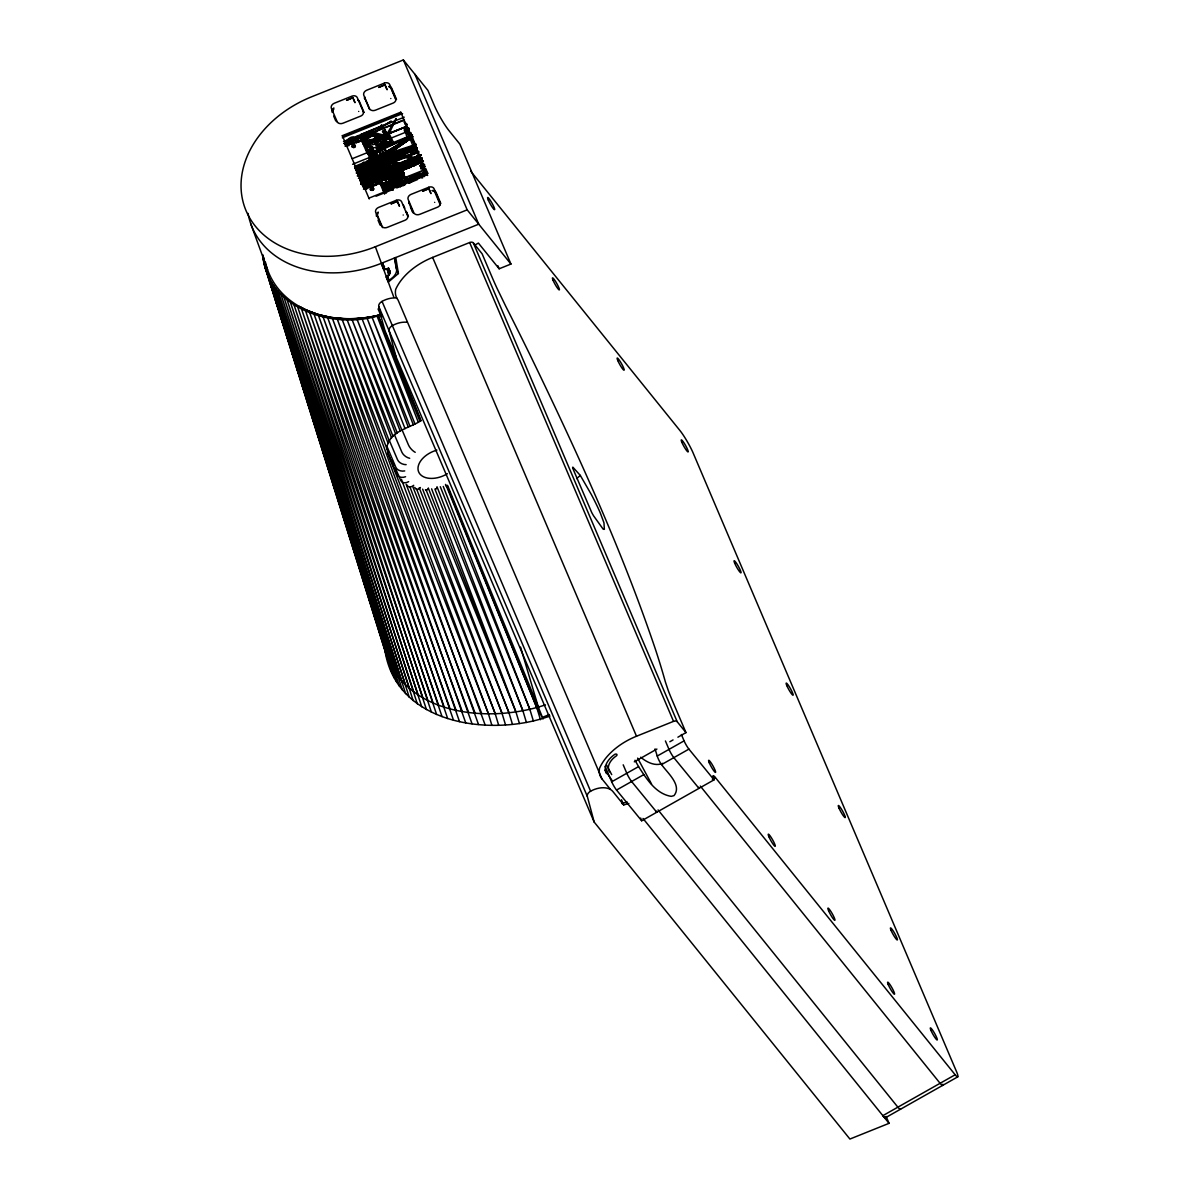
<?xml version="1.0" encoding="UTF-8"?>
<svg xmlns="http://www.w3.org/2000/svg" width="1199" height="1199" viewBox="0 0 1199 1199"><rect width="100%" height="100%" fill="white"/><g stroke="black" fill="none" stroke-linecap="round" stroke-linejoin="round"><path stroke-width="1.5" d="M382.556 131.62L385.359 129.927L384.744 130.571C385.823 133.149 379.004 131.111 384.954 131.59M387.157 168.849L387.127 170.048L386.947 168.355L387.292 169.464L382.211 171.427L420.654 154.926L360.359 180.3M391.039 167.89L391.069 166.691L392.403 171.562M395.4 165.537C394.441 166.511 397.648 163.079 397.933 168.774M399.522 163.888C399.687 166.421 398.458 162.689 400.316 163.559L402.264 167.62L400.556 168.325M403.404 162.929C403.164 159.827 406.536 169.958 402.609 167.515M420.999 155.031L400.676 164.578L403.104 163.544C401.125 165.237 393.122 165.327 395.565 168.519C401.155 166.706 395.79 164.818 393.587 167.74C387.862 167.92 398.158 167.32 391.459 170.168C389.495 165.987 401.14 165.702 403.718 162.854L399.597 164.533L420.849 155.046L403.718 162.854L403.014 164.368L404.123 166.166L361.738 183.852M363.567 143.685L379.528 137.855L371.87 135.772L363.507 139.159L362.832 142.067M389.315 138.44L388.581 136.012L385.389 137.076L372.08 133.494L360.839 138.005L360.06 136.191L345.267 142.126L347.275 143.475L347.081 146.383L344.847 141.782M351.936 146.503L353.42 144.749L355.339 145.978C351.082 150.909 352.761 141.437 355.354 146.458L353.915 147.657L352.011 146.698L353.106 144.854L355.204 145.424M394.666 257.965L396.584 269.011A13.684 8.618 -23.1 0 1 393.137 277.089L390.919 278.962A1.694 1.064 -23.1 0 1 388.281 279.007L387.547 276.984L390.185 272.218L388.536 267.842M380.518 126.315L360.899 134.438L362.323 135.937L372.155 132.07L385.374 135.517L389.63 134.738L393.257 141.962A2.638 2.053 -20 0 1 391.983 144.195C376.651 146.128 390.769 151.599 384.534 159.737L356.448 170.992M382.691 187.644L395.28 183.327L397.708 183.087L398.203 184.196L397.993 182.698L395.715 184.017L395.865 185.141L395.056 183.672L402.969 179.43L404.603 182.862A2.563 1.978 -20 0 1 402.13 181.888L401.35 180.075L398.847 181.873M404.048 121.938L404.887 123.407L404.663 122.058M402.609 173.555L405.787 180.794L401.875 169.943L419.995 162.674L424.746 174.17L406.476 181.514L401.875 169.943L409.728 167.77M422.243 160.201L360.794 183.987L404.123 166.166L360.974 182.982L382.991 174.065L385.179 172.491L385.179 170.258L420.594 154.971M412.171 178.156L411.767 179.61L408.664 181.319L408.14 180.06L409.878 179.37M372.394 146.803L372.394 146.803C371.645 146.952 372.439 148.766 369.337 147.522M376.666 134.917C376.426 133.659 375.167 134.093 374.163 135.817L373.623 134.483M370.836 147.522L370.041 148.376L369.697 147.597M370.821 150.22L373.264 148.136L370.236 149.71L371.061 150.804L372.619 150.325L373.249 148.496L370.461 149.32A3.282 2.548 -20 0 1 372.529 148.496L373.024 148.062M375.122 134.483L376.396 133.569L374.163 135.817L375.587 135.352L374.163 135.817L375.677 135.157L373.503 134.753M389.345 187.194L391.713 184.796L392.283 186.325L388.911 186.16L389.72 187.269M396.539 185.935C400.046 183.582 398.383 185.036 396.015 185.98C405.397 185.126 393.437 187.194 396.524 185.216M377.85 136.506L375.077 137.795C382.136 132.939 371.105 137.615 376.201 137.345M386.752 132.924L383.98 134.213C390.679 131.89 380.068 134.468 386.123 131.65C385.284 132.28 381.252 134.378 385.104 133.778M393.047 188.123L390.334 189.247C397.439 186.759 386.243 189.577 392.478 186.684C391.354 187.434 387.757 189.397 391.459 188.813M407.15 124.186C405.457 123.392 403.958 125.131 406.836 124.756M356.433 136.971L359.895 135.982L347.665 142.411L345.267 142.126L347.021 142.876C342.974 142.666 352.911 133.644 354.499 138.275L347.89 143.46L344.323 143.58L347.125 143.37L360.06 136.191M354.784 168.594L370.326 162.345C371.345 159.512 366.22 149.29 374.313 153.907A4.376 3.387 -20 0 1 371.705 157.743L370.071 155.136L371.57 157.893M366.205 149.455C373.833 162.974 370.086 149.755 364.601 146.653L377.565 143.52L374.852 143.835L376.261 145.738A4.781 3.717 -20 0 0 377.805 149.395L379.543 149.74L382.091 155.705L381.342 157.099L372.874 160.516L371.96 159.482L374.777 157.129L379.543 149.74L380.757 156.17L362.098 165.162L363.717 162.105M377.64 178.786L374.463 180.464C384.115 175.773 367.913 182.877 368.513 185.695C371.69 188.108 377.011 173.84 379.244 181.169L395.46 173.675L397.843 179.52L393.961 181.094L391.548 175.309L391.893 176.268L395.43 173.75L391.384 175.309L392.643 177.527L404.288 172.791M416.248 144.255L388.071 153.502L411.437 137.57L388.716 152.693L380.847 155.66L379.543 149.74L379.993 155.42L374.253 157.668L379.798 155.525M356.598 171.667L409.998 149.425L414.719 150.265L409.623 137.66L388.716 152.693L389.27 153.487L386.558 155.69L409.623 137.66L407.435 137.076A6.609 5.141 -20 0 1 406.191 134.168L405.487 132.504A6.609 5.141 -20 0 1 404.258 129.597L407.105 127.199M370.341 189.412L372.814 187.943L373.384 189.967L370.551 190.161L371.75 187.718L373.668 188.947C371.975 193.189 368.198 187.029 372.814 187.943L373.518 188.393M376.306 134.693L376.681 133.763M402.25 167.755L406.536 165.987L405.966 164.638C400.841 166.181 409.743 163.379 404.633 162.479M347.89 143.46L347.081 146.383L347.47 143.52L344.413 143.61M373.429 149.216L372.454 149.845L372.439 148.916C373.459 150.415 373.638 147.957 370.236 149.71L370.701 149.92M387.292 169.464L420.729 154.926L386.887 169.808L386.678 171.337L387.787 171.907L389.9 170.438L387.727 168.43L382.436 170.033M395.385 166.931L388.956 165.507L359.58 177.302M421.808 158.148L401.095 166.796L404.737 165.252C395.58 171.307 406.881 162.375 399.792 164.937C397.034 168.31 403.389 165.372 405.217 165.117L421.703 158.538M400.136 166.946C405.262 165.447 401.65 162.689 407.57 162.015A3.402 2.638 -20 0 0 404.468 161.146L406.176 165.462M360.449 180.195L385.179 170.258L386.243 172.761L382.991 174.065L381.926 171.532L360.794 182.922L405.217 165.117L407.57 162.015C403.329 164.383 396.839 162.974 392.957 161.026L357.602 175.219L394.321 160.621M423.772 175.249L423.966 176.778M361.828 140.972L361.094 138.634L372.17 134.183L384.519 137.645L388.581 136.012C395.865 142.606 384.429 147.432 384.669 137.645C388.326 135.097 390.424 137.6 390.949 141.812L387.082 143.415M376.636 144.06L377.235 145.469L376.951 144.09M381.402 142.141L382.001 143.55L381.732 142.171M396.269 118.581L387.936 136.057L384.519 137.645L386.108 139.788M385.104 140.508L385.928 141.677L385.179 140.328M389.885 138.604L390.694 139.758L389.945 138.41M420.654 158.253L384.474 173.076L382.886 172.281L385.179 170.258L386.243 172.761L385.179 172.491M380.158 183.942L379.513 181.798L385.179 179.52L386.408 180.165M387.787 171.907C392.942 169.554 384.04 173.375 388.101 169.149M387.262 182.158C385.628 188.333 395.61 180.989 398.128 180.674L402.264 175.549M403.434 173.285L389.615 178.816L389.15 176.508L387.862 176.553M406.716 131.98L407.315 133.404L407.031 132.01M392.043 177.992L392.643 179.4L392.373 178.022M391.758 183.132L388.011 184.796C391.878 184.586 391.818 180.599 394.921 182.008M359.61 175.728L390.784 163.214C393.842 163.124 401.38 167.171 401.365 166.211M396.809 176.073L397.409 177.497L397.139 176.103M403.613 163.424L402.849 161.805L401.77 162.689L403.913 163.274L399.822 162.929C403.508 162.929 405.172 165.027 401.89 166.241L404.258 165.267L401.545 166.556M383.44 188.483L398.128 180.674L397.828 178.576L396.749 178.276M391.893 177.152C398.787 175.159 405.217 169.539 408.095 163.259L405.906 163.828L407.57 162.015L403.673 165.132L404.603 164.922M405.577 476.722A7.029 5.455 -20.1 0 1 396.899 474.384L387.936 453.297L386.977 446.493C390.784 430.681 409.309 428.373 421.074 420.639L378.18 315.802C332.543 329.71 267.632 308.668 262.686 254.952L264.394 260.288L262.686 254.952M352.011 146.698L352.371 145.634M370.341 189.682L370.701 188.603M402.999 173.196L389.615 178.816L403.134 172.866M402.909 173.39L405.787 180.794L403.104 175.234M374.927 136.072L374.942 136.791M383.83 132.504L383.845 133.224M405.202 123.797L406.056 123.317L405.577 124.201M390.934 187.808L390.2 188.258M375.782 139.773L374.313 142.591L382.211 138.634L383.95 140.853C387.427 141.752 381.177 144.899 382.781 141.632L382.631 140.718L380.772 142.171M360.359 180.33L385.179 170.258L385.254 171.727M354.589 166.451L369.697 160.276L369.981 161.46L367.748 162.36L355.024 167.261L354.769 166.151M386.228 182.053L385.628 180.644L385.943 182.068M390.994 180.135L390.394 178.726L390.709 180.15M369.981 161.46L368.678 157.878L369.052 158.912M363.672 185.29L364.586 183.702L361.873 183.597M362.847 184.721L365.41 189.352L369.607 185.995L367.928 187.883L372.829 181.259A2.533 1.978 -20 0 1 373.444 179.206L407.39 165.252M386.183 192.889L382.796 184.946L381.926 184.961M378.03 177.377L383.38 175.369L378.03 177.377A2.533 1.978 -20 0 1 379.963 178.381C384.804 178.726 390.994 171.922 396.944 172.656L397.513 173.405L391.294 175.579L395.46 173.675L397.828 179.505L393.946 181.064L393.602 180.135L397.663 178.366L394.741 179.73M405.052 162.494L420.639 155.3M363.147 141.062L384.999 137.196L364.241 145.124L384.999 137.196L396.105 118.551M383.066 158.613L384.849 155.51L381.372 147.327M383.545 173.136L382.991 174.065L382.196 172.176L383.305 171.547L360.344 180.345M421.868 165.837L424.746 173.166L419.995 162.674L414.195 165.777M396.704 182.922L396.21 183.657M422.528 170.303L424.431 167.38L422.887 167.246M369.757 185.845L372.829 181.259L374.732 185.755M380.802 126.075L381.822 124.561M355.354 146.458L354.469 147.207M373.683 189.442L372.799 190.176M399.387 181.454L400.136 179.64L399.117 177.422L395.52 176.433M388.641 169.104L386.513 170.588L409.384 161.655L401.74 164.788M400.346 186.849L404.767 181.394L410.163 179.191L382.931 189.637L393.167 190.071M392.373 186.669C390.799 188.857 394.696 187.284 390.424 188.783L391.773 188.243M398.727 184.346L398.128 185.92M409.533 167.335L411.137 166.976M397.334 165.897C401.155 164.818 399.717 164.713 390.784 163.214L398.922 165.477M405.562 162.584L405.847 163.454M365.5 144.749L388.266 135.982L375.931 141.902L380.473 140.088M360.419 166.301L360.974 165.342L355.129 167.89M378.12 145.693C377.82 153.877 389.495 138.305 391.503 142.216L389.87 140.613M386.663 141.962L386.663 143.34L382.556 144.989L380.068 139.923M391.249 142.996L387.127 144.255L391.503 142.216L386.932 143.955M408.2 133.614L408.499 135.712L409.578 136.012M391.548 168.235L390.634 168.924L391.548 168.235L392.747 171.502M392.717 169.763C389.375 171.367 397.349 166.721 391.968 170.393M396.839 168.115C394.396 168.939 401.066 165.702 396.015 168.609M391.878 174.889L423.412 161.28L384.729 178.291L389.15 176.508L384.774 178.546L389.315 176.733L385.329 179.865L389.825 178.576M393.227 179.43L381.252 184.271C382.811 183.072 399.012 177.842 391.249 181.289C408.319 168.355 383.29 185.92 381.717 184.316M421.254 177.932L426.409 171.997L423.037 173.345M398.128 180.674L394.591 182.098L398.338 180.435L401.725 176.493L402.145 177.497L400.016 176.897L400.391 175.294L403.928 173.42M394.336 183.522L392.762 184.211L394.936 183.432M402.1 164.728L401.665 165.882L401.5 164.803L402.984 164.098L401.125 164.623L403.359 163.169M347.86 145.019L346.706 145.499L354.499 138.275L356.553 143.026M378.389 179.161L363.597 185.096L368.797 185.201L363.732 186.939L368.992 185.096L372.829 181.259L362.638 186.744M388.596 171.427L387.337 171.817L387.007 170.618M400.961 166.466C398.892 165.372 395.415 167.83 399.492 165.267M348.369 145.139L356.178 137.75L357.976 142.007L361.873 140.433L358.141 142.216M396.404 183.177L397.843 183.177M384.19 171.187L385.179 170.258M403.104 185.74C417.267 175.953 381.792 194.583 406.986 182.533M389.585 185.98L390.23 185.47L389.375 186.355M426.874 173.975L423.502 175.728L427.743 173.196M367.074 188.828L366.744 188.018L369.607 185.995L365.41 189.352L368.992 186.145L363.597 185.096L369.847 185.68L374.493 180.719L376.471 185.186M576.629 478.641L580.301 475.418L572.852 467.175A7.329 1.004 60.5 0 0 572.957 468.749L591.721 512.513A8.768 1.199 60.5 0 0 593.64 515.9L603.232 529.254L604.356 529.329L603.966 522.809L600.429 513.292A46.117 6.295 60.5 0 0 591.272 494.408L580.301 475.418M384.01 173.181L382.991 174.065L382.196 172.176L361.004 180.674L383.305 171.547M395.76 257.515L398.413 273.522L388.311 282.11L386.138 277.029M413.115 136.761L386.543 155.016L388.161 153.652L383.605 148.106L409.623 137.66L386.588 155.345M363.597 138.814C360.045 139.893 364.151 135.292 363.342 138.934M381.926 181.783C378.374 182.862 382.466 178.261 381.672 181.903M365.41 189.352L369.412 186.1M375.587 136.326L374.568 136.386M383.47 132.819L384.579 132.774M396.18 185.53L397.274 185.485M385.029 139.489L389.016 136.356L384.429 137.915L388.581 136.012L388.881 136.941L385.014 138.574M386.962 144.045L390.949 140.912M408.499 135.712L411.167 133.614M389.285 173.016L386.932 173.945L390.245 172.476M422.408 167.68L419.995 162.674M412.381 165.897L413.91 165.957L412.651 166.211M403.014 164.368L401.83 164.443M417.687 178.951L426.155 172.776L420.414 175.054L426.349 172.536L420.085 175.024L426.439 172.266L419.83 174.889L426.409 171.997M379.798 156.425L371.96 159.482L388.311 153.742M389.27 153.487L411.662 137.78L389.36 153.322L409.623 137.66L388.506 152.738L380.608 156.305L388.071 153.157L383.605 148.106L388.311 152.843L380.892 155.825L388.161 152.992L383.605 148.106L388.071 153.502L380.413 156.41L389.12 153.637M389.405 153.142L411.692 137.675M370.041 148.376L371.001 147.912M404.423 119.63L348.01 142.276L348.324 143.041L354.499 138.275L347.665 142.411L356.178 137.75L345.327 144.929M374.328 135.337L375.287 134.873M361.618 141.212L390.874 121.204M362.338 142.411L372.185 135.757M356.178 137.75L348.324 143.041L354.499 138.275L345.926 142.891L354.499 138.275L348.354 142.876L356.178 137.75L347.875 142.411L354.499 138.275L348.324 142.711L356.178 137.75L348.07 142.456L354.499 138.275L348.22 142.561L404.348 120.095M388.926 152.693L411.557 137.555M369.052 151.509L367.014 152.318L369.052 151.509A4.376 3.387 -20 0 1 373.698 152.438L370.281 154.221L411.976 135.427L369.862 154.281L382.916 146.488L378.854 148.121L364.601 146.653M369.862 154.281L379.498 148.077M375.002 133.838L375.842 133.509L374.807 134.033M370.716 146.877L371.555 146.548L370.521 147.072M393.002 183.957L393.362 183.552M396.569 184.166L395.715 184.017L396.704 184.121M386.543 155.016L388.506 153.802M389.555 174.964L388.806 174.919L390.005 174.649M392.568 186.984L391.294 188.438M398.907 184.661L397.633 186.115M408.949 183.282L426.155 172.776L382.931 189.637L393.062 189.592M411.077 137.285L380.757 156.17L388.026 153.337L383.605 148.106M405.906 163.828L419.725 155.51M408.919 183.102L426.155 172.776M364.676 144.899L368.063 150.22L370.131 149.875A6.13 4.766 -20 0 1 375.212 156.544L380.608 155.405L412.606 136.281M384.609 192.245L407.225 178.801M412.336 136.401L380.413 155.36L379.543 149.74L380.203 155.36L412.291 136.401L379.993 155.42L374.253 157.668L379.648 155.66M389.825 187.853L390.664 187.374M394.366 170.813L392.658 171.592M398.488 169.164L396.434 169.988M474.999 245.001L478.401 243.067L499.144 268.786L510.939 264.05L459.876 144.135L449.13 130.811A20.983 2.878 60.5 0 1 434.248 105.302L427.863 90.315L403.359 59.95L311.53 96.834A104.913 81.427 -20.1 0 0 246.125 210.874A104.913 81.427 -20.1 0 0 375.362 246.739L467.175 209.855L510.939 264.05M634.301 761.845L656.917 749.06M669.836 741.746L673.059 739.933M677.9 737.19L685.978 732.619L671.755 699.197A80.528 11.001 60.5 0 1 668.428 690.999L665.355 681.871A635.845 86.853 60.5 0 0 655.298 648.914C621.292 548.363 576.929 451.678 530.692 356.268A638.408 87.197 60.5 0 0 505.768 306.3L497.03 288.3A110.338 15.077 60.5 0 1 491.59 276.04L482.118 253.798L473.32 242.887A3.387 2.143 -23.1 0 0 469.648 242.528L432.629 257.41A54.045 34.052 -23.1 0 0 395.67 289.409A29.93 18.854 -23.1 0 0 398.083 300.065L601.958 778.885L610.156 789.047M885.521 1116.629A14.328 1.963 60.5 0 1 882.794 1115.699L955.168 1074.769L715.368 777.537A12.035 1.649 60.5 0 0 714.049 779.845L641.675 820.775L616.541 790.051A6.729 0.914 60.5 0 1 611.7 781.793L638.557 766.611L635.005 760.241M638.557 766.611C646.606 778.93 655.778 793.873 671.245 796.361L674.018 795.611C682.456 785.18 666.914 772.426 661.578 764.572A6.744 1.274 64.2 0 1 657.232 756.044L684.089 740.862L681.362 734.492M616.541 790.051L643.863 774.584M661.578 764.572L688.915 749.12L714.049 779.845M712.356 779.23L715.368 777.537M885.327 1117.813L957.701 1076.882M405.772 180.12L423.232 170.273L405.112 177.542L405.772 180.12L424.401 172.641L422.018 165.927M416.218 144.539L370.326 162.345L388.926 153.742L370.866 161.4L369.862 155.33L379.993 156.47L361.948 164.952M395.925 165.957L387.667 169.239M397.424 168.22L396.509 168.579M362.218 182.053L381.926 171.532L359.625 179.64M361.903 182.158L381.926 171.532L360.255 181.094M420.849 155.435L406.206 163.049L420.145 155.81M377.13 135.202L376.531 136.776L377.67 136.356M382.841 188.528L397.843 180.839L391.563 183.372M389.076 186.969L389.54 186.729M379.019 138.47L363.702 143.445M362.323 135.937L391.429 121.324M351.921 144.509L361.379 139.743L363.537 140.748L370.821 158.148L366.939 152.798L360.389 137.465C355.908 137.675 358.486 141.332 357.182 137.75M370.236 187.479L379.708 182.713L381.867 183.717L385.598 192.769M405.936 162.764L420.759 155.345M370.716 154.521L373.998 152.887L368.782 154.401M397.199 165.837L399.297 164.803L390.754 162.494M370.071 154.221L373.698 152.438L368.633 154.536M364.616 141.572C361.933 142.981 365.605 140.358 365.26 142.771M381.852 185.081L383.125 184.631L386.543 192.649M370.626 154.371L373.998 152.887L370.281 155.285L379.993 155.42L374.777 157.129M374.208 153.382L370.716 154.866M371.75 150.669L373.054 150.04M360.509 181.708L381.926 171.532L360.569 181.424M370.236 149.71L373.279 148.256M412.036 135.562L369.397 155.855M411.197 134.003L408.619 135.067L411.212 134.018L408.619 135.052L406.011 129.837L408.919 128.473M411.587 134.558L408.664 135.922L411.617 134.738M388.926 153.742L362.098 165.162L370.911 161.67M378.524 147.117L376.126 141.347L378.539 147.147L382.421 145.559L380.038 139.833L375.887 141.647L380.038 139.743L365.096 145.708M378.854 148.121L382.961 145.948L378.419 147.777M411.707 134.783L408.934 136.057L411.647 134.962M406.341 163.963L421.658 158.103M396.479 175.594L392.328 177.497L404.258 172.926M387.697 184.766L391.818 182.593L382.136 186.265M406.536 130.151L409.069 128.893L406.206 129.267L408.364 134.468L410.927 133.269L408.259 134.093L408.604 135.022M420.519 155.121L400.031 164.293L404.153 162.614M382.811 138.754L381.941 139.144L382.841 138.814M420.984 168.624L424.266 167.171L420.969 168.489M407.285 180.06L404.108 181.439L410.373 178.951L382.931 189.637L407.135 179.88L403.688 181.109M409.249 136.087L411.752 134.977M389.016 171.172L389.78 170.843M393.122 169.524L393.901 169.179M397.244 167.875L398.023 167.53M405.487 164.563L406.266 164.218M363.986 143.43L379.513 138.23M383.575 143.116L384.534 142.696L383.335 143.146M420.834 168.43L424.011 167.036L420.879 168.295M371.39 157.878L369.667 158.568L371.63 157.698M382.796 187.434L397.843 180.839M355.893 167.83L361.004 165.612L355.144 167.98M357.737 174.499L416.068 149.41M380.263 140.358L376.486 142.321L381.792 143.97C372.334 148.901 382.361 142.141 382.421 145.559L378.524 147.117M380.892 145.529L378.21 146.368L382.106 144.704M388.446 169.089L391.399 167.815L388.521 167.021L360.509 178.246M397.498 178.561L393.347 179.52L397.214 177.902C381.402 176.763 404.707 172.371 391.833 175.983M397.558 178.861L394.921 179.79M382.706 146.728L380.563 147.657L383.98 155.705L382.631 158.058L356.118 168.699M384.744 146.338L386.183 145.723M386.932 173.945L388.191 173.285M388.206 175.009L390.874 173.87L387.862 175.114M421.523 167.74L425.15 166.181M356.043 167.95L360.719 166.121M412.816 166.151L413.67 165.792M388.071 153.157L380.413 156.41L388.026 153.337L380.847 156.005L382.091 155.705M372.529 148.496L370.416 149.38L372.604 148.496M375.887 182.773L379.094 181.484L378.719 180.435C373.144 185.755 375.961 177.302 378.719 181.858M411.827 178.501L415.124 177.107M385.254 129.927L383.35 130.721L385.359 129.927M392.762 184.211L395.28 183.327M414.614 179.49L425.001 175.324L414.614 179.49L415.918 178.951M264.874 266.822L387.037 657.442C411.647 716.897 491.965 722.862 545.44 704.862M549.996 716.028C490.781 737.52 394.336 724.616 384.639 648.194L387.637 658.116M388.881 136.836L384.954 138.29C397.049 138.634 384.609 146.008 384.954 138.29L388.851 136.746L384.999 138.499L388.881 136.836L384.729 137.75M409.204 130.961L406.491 129.957L409.099 128.952L406.476 129.897L409.054 128.848M381.792 143.97L377.925 145.589L381.822 144.045M370.821 161.94L362.683 165.327L370.611 162.18M360.794 182.922L381.237 174.38L360.749 182.233M387.112 173.855L388.626 173.226M380.742 179.101L382.991 178.156M385.284 178.741C394.801 174.35 384.339 180.18 385.029 178.126M393.347 179.52L397.244 177.977M381.507 174.979L361.259 183.387L404.123 166.166M424.551 166.376L421.119 167.8L424.656 166.316M396.674 186.924L399.402 185.8M371.061 150.804L373.204 149.905M362.293 182.218L381.237 174.38L360.959 182.608M423.622 175.354L426.559 174.14M372.29 158.972L379.558 155.825L371.945 159.287L379.528 156.005L373.009 158.613M380.847 156.005L388.161 152.992M361.978 182.323L381.237 174.38M381.552 184.946L391.084 181.064L381.522 185.216M384.714 137.375L387.936 136.057M364.511 145.903L380.038 139.743M372.005 149.006L373.249 148.496M406.011 164.563L421.598 158.193M421.463 159.167L360.794 183.987L421.329 160.096M396.974 178.171L401.68 176.223L396.569 178.276M418.901 175.668L411.377 178.756L419.185 175.609M408.439 129.612L407.001 126.24L365.036 143.295L369.667 154.176L365.425 143.146M364.826 145.768L376.186 141.122M357.797 174.709L393.182 160.306L358.411 174.095M420.954 157.863L406.371 163.798L421.883 157.654M420.025 165.687L423.397 164.308M383.425 130.661L384.579 130.196M384.25 130.766L385.404 130.301M357.542 169.659L416.083 145.963L355.998 170.258M357.632 174.754L393.182 160.306L357.692 174.604M401.77 175.953L381.147 184.271M382.856 187.269L386.108 185.95M355.728 169.329L415.199 145.274L355.848 168.609M356.568 171.862L416.802 147.612M357.047 172.431L415.993 148.706M416.593 148.736L356.268 173.076L417.192 148.646M417.911 151.614L358.126 175.743L418.901 151.793M361.978 184.571L422.198 160.306M361.978 185.021L422.618 160.561L403.703 155.39L358.096 173.705M385.314 177.602L391.593 175.069M378.719 180.435L375.512 181.738L377.071 184.481M390.394 180.899L393.542 179.625M415.993 179.146L425.001 175.309L423.787 176.058M400.751 112.211L401.051 113.051L342.659 136.506L342.344 135.682L400.751 112.211L427.638 175.504M342.344 137.78L402.594 113.575M343.499 141.572L404.228 117.172M358.741 141.512L357.182 138.769L360.389 137.465L360.374 138.664L359.7 136.941L357.287 138.215L356.628 136.671L359.056 135.697L359.745 137.271L359.056 135.697M357.167 137.78L359.7 136.941M357.242 138.11L359.82 137.211M345.582 144.599L345.597 143.4L345.971 144.45M350.513 143.595L350.138 142.546L353.345 141.257L354.17 143.34L353.345 141.257M350.962 143.445L350.138 142.546M353.795 142.306L353.78 143.505M345.147 146.263L361.379 139.743M376.531 136.776L375.167 137.315L377.565 136.356M385.419 133.194L384.07 133.748C387.517 134.063 385.808 129.597 384.939 133.404M363.792 142.246L364.871 142.921M363.402 143.505L407.001 126.24M363.807 143.79L406.596 126.614L408.02 129.987M364.616 144.45L374.972 140.283L363.057 144.015M408.904 128.383L406.011 129.837M380.368 140.763L376.411 142.141L380.308 140.478M380.473 142.351L408.829 130.976M386.797 142.636C398.697 137.6 378.569 146.143 390.919 141.707M382.151 144.809L378.24 146.443M370.641 150.684L373.399 149.575M352.326 158.658L366.939 152.798L370.446 157.114L352.596 164.278M379.169 148.151L412.501 134.828M355.863 169.299L414.734 145.708M356.538 172.281L409.998 150.834L418.061 153.007M358.006 173.001L403.688 154.686L421.134 159.482M417.132 151.703L358.651 175.144L418.361 151.254L357.257 175.938M359.67 179.161L419.92 154.986M359.94 179.79L387.966 168.519L389.9 172.581M391.279 167.186L392.867 167.74L394.021 170.917M403.628 162.225L404.438 161.91M396.09 168.729L397.903 168.145M421.628 158.583L360.974 182.982L381.432 174.829M374.957 179.64L377.385 178.666L378.075 180.03L375.332 180.674L374.957 179.64L376.291 182.833M362.563 184.706L422.662 160.531M378.015 179.91L375.632 181.214M375.797 181.349L378.24 180.375M365.68 185.515L364.046 186.175L365.14 184.271L365.68 185.515L368.992 185.096M375.872 181.963L378.314 180.974L378.704 181.843M375.976 182.173L378.404 181.199M376.051 182.368L379.094 181.484M363.911 187.569L363.926 186.385M368.992 186.145L363.822 187.419L368.797 186.1L363.597 185.096L368.513 185.695L363.597 187.194L371.675 184.241L372.499 186.325L371.735 185.44M364.331 188.408L365.096 189.292M368.842 186.564L372.125 185.275M379.124 182.473L379.903 183.342M363.477 189.232L379.708 182.713M363.657 187.014L368.648 185.35L363.597 185.096L368.558 185.86L363.612 187.269L368.648 185.995L363.597 185.096L368.543 185.515L369.277 187.614L369.292 186.415M376.306 184.976L371.39 185.62L380.203 183.417M421.074 168.729L424.431 167.38M381.582 185.171L391.249 181.289M393.677 180.315L397.828 178.576L393.842 181.708L398.338 180.435M381.792 185.485L386.857 183.447M390.979 181.529L387.052 182.907L390.919 181.244L391.279 182.233L387.382 183.792L391.279 182.218L388.866 176.448L389.18 177.317L385.269 178.666L387.367 183.732L391.279 182.233M382.091 186.1L387.127 184.076M404.977 177.167L400.826 178.831L400.376 177.782L402.19 178.276M403.853 181.334L409.069 179.161M419.14 175.624L404.423 181.469M419.77 175.174L425.855 172.956L420.744 174.979M412.306 178.456L419.875 175.429M427.309 173.93L405.891 182.293L427.773 173.39L425.66 168.445M368.947 198.135L427.339 174.679M376.111 196.201L393.287 189.307M396.719 187.928L405.307 184.481M408.754 183.102L417.342 179.64M542.458 717.332L549.382 714.559M601.958 778.885A29.93 18.854 -23.1 0 1 599.545 768.244A54.045 34.052 -23.1 0 1 636.504 736.231L673.523 721.363A3.387 2.143 -23.1 0 1 677.18 721.708L685.978 732.619M886.121 1116.464L889.044 1123.328L849.911 1139.05L594.164 822.049L384.954 330.654L380.697 315.382L378.18 315.802L420.714 420.879M357.047 172.776L415.978 149.186M358.966 176.823L389.105 164.773L395.67 166.586L388.956 165.507L394.801 167.126M358.441 178.336L388.506 166.301L392.223 167.485M420.954 157.728L406.356 163.409L419.935 157.983M404.797 166.631L363.087 183.297L404.692 166.676M420.714 166.376L424.176 164.982M356.643 171.892L417.207 147.837M381.627 184.616L386.767 182.578M406.491 129.957L409.114 128.997M406.356 163.409L421.269 157.489M357.092 171.832L415.993 148.646M358.351 176.073L418.781 152.258M397.828 179.505L393.961 181.094M369.742 148.841L371.3 148.376M381.327 183.912L386.438 181.918M389.855 180.599L393.257 179.28M385.269 178.666C397.558 178.981 384.549 186.564 385.269 178.666L389.18 177.197M365.335 144.974L384.519 137.645M364.331 145.079L384.999 137.196M364.376 145.559L376.471 140.957M355.893 170.498L416.742 147.507M379.993 156.47L371.96 159.482L380.203 156.47L370.866 161.4L369.472 158.118M388.071 145.768L384.309 147.147L388.416 145.664M390.23 185.47L389.33 185.665M399.687 166.856L400.481 166.571M395.565 168.519L396.374 168.22M387.337 171.817L388.131 171.532M391.459 170.168L392.253 169.883M405.682 183.042L407.001 182.578M381.986 186.295L387.277 184.421M363.612 143.161L379.349 137.735L363.762 142.096M382.946 172.656L382.196 172.176L383.021 171.892M363.792 142.816L379.349 137.735M621.876 803.57L627.092 801.891M363.357 143.79L375.452 139.938M345.402 145.649L348.235 144.779L348.07 143.355L347.081 146.383L347.68 143.52L344.518 143.61M662.672 763.373C654.969 766.611 646.606 762.069 640.656 757.228M347.275 143.475L345.267 142.126L347.125 142.711L345.642 143.011L347.455 142.471M594.164 822.049L587.315 796.376A6.145 3.882 -23.1 0 1 590.597 791.22A17.55 11.061 -23.1 0 1 612.839 791.46L623.69 804.919L628.876 803.465M345.642 143.011L347.275 142.576L345.267 142.126L347.021 143.221L344.203 143.46M424.401 172.641L405.112 177.542L403.778 174.934M303.152 308.518L299.27 306.419C323.385 319.983 353.795 321.991 379.693 314.962C351.727 321.857 320.313 319.878 295.553 304.171A104.913 81.427 -20.1 0 1 265.399 262.041M382.616 170.693L387.862 168.579L387.112 169.029M407.645 131.44L406.566 131.141M381.327 144.345L382.406 144.644M384.849 155.51L383.98 155.705L384.864 155.615M347.021 142.876L344.203 143.28L346.961 142.696M395.715 184.017L396.824 183.867M403.404 156.979L422.333 162.135M384.549 266.927L382.331 263.57L384.504 268.666L387.787 269.116L389.99 271.229M377.355 135.322L376.036 136.971M369.862 155.33L379.993 155.42M388.956 165.507L395.175 166.466M390.784 163.214L399.297 164.803M320.088 315.007L329.275 317.106M410.013 151.554L418.391 153.877M399.822 162.929L403.044 163.828M396.374 175.893L397.903 176.313L398.053 174.649M315.667 313.658L307.184 310.406M382.976 187.853L385.928 192.245M345.267 142.126L346.991 143.056M380.608 155.405L379.543 149.74M354.484 144.959L355.339 145.649M372.814 187.943L373.668 188.633M470.757 171.247L679.938 430.531A19.139 2.608 60.5 0 1 692.692 451.948L956.502 1071.576A14.328 1.963 60.5 0 1 955.168 1074.769M700.291 786.049L940.091 1083.296A14.328 1.963 60.5 0 0 942.819 1084.226M658.071 809.924L897.871 1107.172A14.328 1.963 60.5 0 0 900.659 1108.7M606.559 765.007L611.7 774.629M642.994 818.452L889.044 1123.328M605.015 770.163L612.075 780.534M369.427 155.046L370.866 161.4L369.667 155.285M369.667 154.386L367.643 151.299L369.517 154.536M369.427 154.701L366.205 149.335L369.382 154.881M387.936 453.297L488.353 713.6L491.83 725.17M357.931 139.833L356.628 136.671M345.462 144.36L344.638 142.666L345.207 143.565M637.643 758.128L651.552 784.041M403.179 173.78L402.369 172.131L406.476 181.514M348.235 144.779L348.759 145.873M445.548 484.966L446.028 485.91L445.533 484.411M360.15 138.425L359.595 136.806M363.132 185.875L363.537 186.534M417.552 175.114L418.946 178.366M497.825 265.668L499.144 268.786M414.914 74.278L478.746 224.183L381.417 263.285A104.913 81.427 -20.1 0 1 248.043 213.377M403.359 59.95L467.175 209.855M473.32 242.887L677.18 721.708M469.648 242.528L673.523 721.363M396.509 99.397L391.623 88.052A5.021 3.897 -20.1 0 0 388.836 86.388M436.196 192.634L440.842 203.545M411.452 135.262L415.633 145.109M395.715 99.487L391.084 88.606A4.062 3.147 -20.1 0 0 389.105 87.002M409.878 132.999L423.547 165.087M427.174 173.63L423.187 165.582L426.694 173.825M440.243 204.879L434.952 192.44A4.062 3.147 -20.1 0 0 432 190.686M409.459 133.344L423.052 165.282M424.746 174.17L420.999 164.653M665.415 740.952L669.012 749.39A6.729 0.914 60.5 0 0 673.838 757.648L698.972 788.372A12.035 1.649 60.5 0 1 698.567 787.353M421.224 174.814L422.573 178.007M401.11 164.428L400.316 163.559M401.875 169.943L405.112 177.542M432.629 257.41L636.504 736.231M369.577 109.469L365.365 99.577A4.811 3.732 -20.1 0 1 365.14 98.123M413.445 213.287L409.219 203.395A4.811 3.732 -20.1 0 1 408.994 202.451M410.463 207.157L412.576 212.118M392.867 167.74L392.088 166.871M393.617 172.731L394.156 173.975M378.21 138.799L378.734 140.043M391.998 173.39L392.538 174.634M376.591 139.444L377.115 140.703M388.746 169.389L387.966 168.519M359.415 101.51L364.061 112.436M406.416 211.893L408.409 216.569M403.449 205.089L404.767 208.206M406.101 211.309L408.08 215.985M363.612 112.391L357.287 97.644A4.346 3.372 -20.1 0 0 351.936 96.16L334.341 103.219A4.736 3.672 -20.1 0 0 331.389 108.36L337.459 122.358M384.414 170.558L383.845 170.168M384.145 178.411L384.594 179.475M366.01 148.946L368.213 154.116M369.667 157.564L380.668 183.372M368.962 157.219L384.564 194.133M378.314 180.974L377.385 178.666M623.195 764.827L626.792 773.265A6.729 0.914 60.5 0 0 631.618 781.523L656.752 812.248A12.035 1.649 60.5 0 1 656.348 811.228M382.646 227.6L377.73 216.06A4.811 3.732 -20.1 0 1 378.314 212.628M342.344 135.682L369.247 198.959M333.682 116.033L335.795 120.994M378.03 220.181L380.143 225.142M363.522 186.924L362.593 184.601L362.967 185.635M398.413 273.522L396.24 268.426L394.471 257.77M621.502 799.778L623.69 804.919M605.105 766.296L611.7 781.793M388.731 268.816L390.185 272.218M387.921 268.186L390.08 273.267M387.532 269.265L389.705 274.361M387.607 272.053L389.046 275.44M386.842 275.605L388.281 279.007M396.824 298.041A17.55 11.061 -23.1 0 0 382.046 301.384L590.597 791.22M382.046 301.384A6.145 3.882 -23.1 0 0 378.764 306.539L587.315 796.376M378.075 308.952L381.627 317.285L378.764 306.539M402.01 429.767L408.499 445.024A7.029 2.578 48.3 0 0 415.214 452.308M394.411 434.667L401.89 452.218A7.029 3.732 36.4 0 0 409.713 458.288M389.225 440.213L397.588 459.846A7.029 4.631 21.5 0 0 406.131 464.642M386.977 446.493L395.895 467.4A7.029 5.216 2.6 0 0 404.722 470.922M392.058 460.221L394.201 465.242M395.61 468.569L400.601 480.274A7.029 5.306 -43.4 0 0 408.649 481.638M387.322 183.642L387.127 183.192M447.542 485.31L543.102 718.92L536.957 708.144L446.268 485.76M419.965 421.299L377.056 316.086L418.301 422.243M446.882 485.55L536.957 708.144L540.449 719.715M401.8 429.901L357.017 319.234L400.211 431.085M426.005 489.717L515.945 711.951L519.437 723.522M415.019 423.966L372.065 317.18L413.325 424.851M440.273 486.704L529.958 709.658L533.45 721.228M397.274 432.884L352.011 319.504L395.64 433.993M419.185 487.783L508.961 712.731L512.453 724.301M410.043 426.409L367.044 318.065L408.319 427.234M434.907 489.042L522.944 710.932L526.436 722.502M392.972 436.226L347.051 319.593L391.533 437.92M412.921 486.914L502.021 713.27L505.513 724.84M362.023 318.739L405.037 428.628M428.448 488.428L515.945 711.951L431.61 488.862M403.449 175.294L405.592 180.824M443.24 486.419L529.958 709.658M389.12 440.483L342.135 319.459L388.146 443.48M406.131 484.306L495.157 713.555L498.634 725.125M422.633 489.147L508.961 712.731M437.2 487.169L522.944 710.932M387.517 450.344L337.264 319.129L485.13 724.96M416.443 488.622L502.021 713.27M381.867 183.717L382.751 186.085M363.537 140.748L364.421 143.116M378.659 315.502L378.569 315.247A104.927 81.442 -20.7 0 1 338.762 318.275L338.807 318.409M481.638 713.39L332.468 318.589L478.521 724.496M409.908 486.794L495.157 713.555M475.029 712.925L327.732 317.855L472.046 723.791M401.44 479.33L488.353 713.6M468.554 712.221L323.101 316.926L465.707 722.847M382.391 262.896L384.504 268.666M375.362 246.739L393.901 297.412M333.966 317.75L333.996 317.855A104.913 81.427 -20.1 0 0 381.986 314.678M250.726 223.703L267.572 269.73M361.573 140.373L361.184 139.339L361.169 140.538M367.164 161.206L367.748 162.36M367.029 161.236L367.404 162.27M371.675 184.241L372.499 186.325M368.453 185.53L369.277 187.614M354.574 166.331L354.964 167.485M462.214 711.277L318.559 315.787L459.517 721.648M456.025 710.078L314.138 314.468L453.507 720.209M450.015 708.639L309.837 312.939L447.677 718.546M444.185 706.975L305.67 311.23L442.041 716.642M438.549 705.072L301.638 309.342L436.616 714.499M433.124 702.929L297.772 307.274L431.415 712.146M427.938 700.576L294.055 305.026L426.454 709.568M422.977 697.998L290.518 302.613L421.748 706.796M418.271 695.21L287.146 300.035L417.297 703.798M413.82 692.228L283.968 297.292L413.13 700.606M409.638 689.035L280.986 294.414L409.234 697.233M405.742 685.663L278.198 291.387L405.622 693.666M402.13 682.096L275.635 288.21L402.309 689.935M398.832 678.364L273.267 284.927L399.312 686.038M395.835 674.467L271.124 281.51L396.629 681.991M268.831 276.789L272.787 289.274L267.647 273.207M278.438 307.094L284.658 326.698M288.06 337.399L290.877 346.301M308.413 401.56L310.106 406.896M393.152 670.421L269.22 277.988L394.261 677.795M333.787 484.441L263.9 262.926L384.085 646.411M337.174 495.157L351.832 541.603M355.204 552.334L358.021 561.267M364.796 582.699L369.862 598.781M374.373 613.064L376.066 618.429M276.04 299.915L290.578 346.196M292.811 353.315L296.723 365.77M301.204 380.008L307.349 399.582M309.582 406.701L315.742 426.289M316.851 429.841L321.887 445.863M325.244 456.549L328.031 465.452M333.622 483.242L339.782 502.816M342.015 509.95L345.926 522.404M350.408 536.642L352.086 541.978M358.786 563.335L361.588 572.238M367.179 590.043L369.981 598.945M390.784 666.224L267.527 274.361L392.238 673.463M655.029 748.91L657.232 756.044M385.673 652.87L387.037 657.442M390.529 669.012L388.131 659.765M520.561 647.13L538.546 707.755M395.94 356.448L389.076 330.774A6.145 3.882 -23.1 0 1 392.373 325.618A17.55 11.061 -23.1 0 1 407.15 322.276M387.442 655.014L387.891 658.176M408.889 203.35A5.396 4.196 -20.1 0 1 408.814 202.241M432.554 190.476A5.021 3.897 -20.1 0 1 435.971 192.2M376.456 216.375A5.396 4.196 -20.1 0 1 378.195 212.088M364.466 98.648A5.396 4.196 -20.1 0 1 364.766 96.954M332.108 112.226A5.396 4.196 -20.1 0 1 333.862 107.94M358.036 99.982A5.021 3.897 -20.1 0 1 359.175 101.076M363.252 111.642A4.092 3.177 -20.1 0 1 360.704 116.093L342.974 123.212A4.856 3.762 -20.1 0 1 337.009 121.564M606.484 773.61A22.107 13.938 -23.1 0 1 614.742 754.381A1.679 1.064 -23.1 0 1 616.856 754.411A1.679 1.064 -23.1 0 1 616.061 756.074A18.045 11.376 -23.1 0 0 609.497 771.901M413.7 485.325A7.029 4.811 -63.4 0 1 406.671 484.711M420.414 487.528A7.029 3.987 -79.1 0 1 414.734 487.379M428.328 488.128A7.029 2.878 88.3 0 1 425.405 489.777M436.901 487.049A7.029 1.589 77.8 0 1 435.657 488.652M447.407 473.71A20.983 13.219 -23.1 0 1 418.721 472.076A20.983 13.219 -23.1 0 1 436.886 450.135M386.438 277.014A6.939 4.376 -23.1 0 0 389.001 271.633A6.939 4.376 -23.1 0 0 383.665 269.43L381.492 264.335A6.939 4.376 -23.1 0 1 382.751 264.275M641.675 820.775A12.035 1.649 60.5 0 1 641.27 819.756M640.94 818.842A12.035 1.649 60.5 0 1 640.716 818.063M688.915 749.12A6.729 0.914 60.5 0 1 684.089 740.862M358.216 100.506A4.062 3.147 -20.1 0 1 358.981 101.51M333.247 112.466A4.811 3.732 -20.1 0 1 333.832 109.034M382.826 170.003L383.006 171.697L382.826 170.003M389.42 170.453C388.671 170.018 389.315 168.504 389.42 170.453M406.056 129.297L408.739 128.308L406.056 129.297M372.829 181.259L369.877 185.5L374.493 180.719L369.202 185.036L374.493 180.719L369.412 185.036L374.493 180.719L369.607 185.096L372.829 181.259M393.212 167.545L393.542 168.789L394.861 166.856L393.212 167.545M391.414 169.644L390.649 169.329L391.414 169.644M395.535 167.995L394.771 167.665L395.535 167.995M373.444 149.305L372.454 149.845L373.444 149.305M412.786 165.732L412.051 166.136L412.786 165.732M389.18 171.517L388.266 171.892L389.18 171.517M393.302 169.868L392.388 170.243L393.302 169.868M352.806 97.554L346.556 100.341L352.911 97.778L354.994 102.679L352.806 97.554M384.924 84.664L378.659 87.437L385.014 84.889L387.112 89.775L384.924 84.664M397.289 201.147L391.024 203.92L397.394 201.372L399.477 206.273L397.289 201.147M428.777 188.498L422.528 191.27L428.882 188.723L430.966 193.609L428.777 188.498M423.697 167.006L420.729 168.28L423.697 167.006M385.478 130.241L383.575 131.036L385.478 130.241M397.903 186.175L396.614 186.729L397.918 186.22M424.491 164.458L421.089 165.867L424.521 164.428M389.12 177.032L385.239 178.621L389.15 177.122M423.097 164.683L419.77 166.047L423.082 164.623M386.962 182.323L381.792 184.421L386.962 182.323M384.369 83.121L366.774 90.195A4.736 3.672 -20.1 0 0 363.837 95.335L369.442 108.524A4.856 3.762 -20.1 0 0 375.422 110.188L393.137 103.069A4.092 3.177 -20.1 0 0 395.7 98.618L389.735 84.619A4.346 3.372 -20.1 0 0 384.369 83.121M358.696 111.447L358.711 111.417M390.814 98.543L390.829 98.513M410.598 132.475L408.02 133.554L410.628 132.519M424.326 164.773L420.954 166.121L424.341 164.922M396.269 200.308L378.674 207.367A4.736 3.672 -20.1 0 0 375.737 212.508L381.342 225.712A4.856 3.762 -20.1 0 0 387.322 227.36L405.037 220.241A4.092 3.177 -20.1 0 0 407.6 215.79L401.635 201.792A4.346 3.372 -20.1 0 0 396.269 200.308M428.717 187.269L411.122 194.343A4.736 3.672 -20.1 0 0 408.17 199.484L413.79 212.673A4.856 3.762 -20.1 0 0 419.77 214.336L437.485 207.217A4.092 3.177 -20.1 0 0 440.033 202.766L434.068 188.753A4.346 3.372 -20.1 0 0 428.717 187.269M403.179 215.041L403.194 215.011M434.667 202.376L434.697 202.346M399.162 185.5L396.764 186.459L399.267 185.485M266.568 269.67L263.18 258.969L266.523 269.655M488.308 200.083A6.999 0.959 60.5 0 0 494.393 209.675A6.999 0.959 60.5 0 0 490.721 201.012A6.999 0.959 60.5 0 0 488.308 200.083M553.069 280.341A6.999 0.959 60.5 0 0 559.154 289.933A6.999 0.959 60.5 0 0 555.467 281.285A6.999 0.959 60.5 0 0 553.069 280.341M617.815 360.614A6.999 0.959 60.5 0 0 623.915 370.206A6.999 0.959 60.5 0 0 620.228 361.543A6.999 0.959 60.5 0 0 617.815 360.614M681.871 442.356A6.999 0.959 60.5 0 0 687.956 451.948A6.999 0.959 60.5 0 0 684.269 443.3A6.999 0.959 60.5 0 0 681.871 442.356M734.702 563.26A6.999 0.959 60.5 0 0 740.787 572.852A6.999 0.959 60.5 0 0 737.1 564.189A6.999 0.959 60.5 0 0 734.702 563.26M786.814 685.633A6.999 0.959 60.5 0 0 792.914 695.225A6.999 0.959 60.5 0 0 789.227 686.577A6.999 0.959 60.5 0 0 786.814 685.633M838.94 808.021A6.999 0.959 60.5 0 0 845.025 817.613A6.999 0.959 60.5 0 0 841.338 808.95A6.999 0.959 60.5 0 0 838.94 808.021M891.067 930.394A6.999 0.959 60.5 0 0 897.152 939.986A6.999 0.959 60.5 0 0 893.465 931.338A6.999 0.959 60.5 0 0 891.067 930.394M930.964 1030.406A6.999 0.959 60.5 0 0 937.048 1039.998A6.999 0.959 60.5 0 0 933.362 1031.335A6.999 0.959 60.5 0 0 930.964 1030.406M709.268 762.804A6.999 0.959 60.5 0 0 715.353 772.396A6.999 0.959 60.5 0 0 711.666 763.733A6.999 0.959 60.5 0 0 709.268 762.804M768.919 836.752A6.999 0.959 60.5 0 0 775.019 846.344A6.999 0.959 60.5 0 0 771.332 837.681A6.999 0.959 60.5 0 0 768.919 836.752M828.584 910.7A6.999 0.959 60.5 0 0 834.669 920.292A6.999 0.959 60.5 0 0 830.997 911.63A6.999 0.959 60.5 0 0 828.584 910.7M888.249 984.649A6.999 0.959 60.5 0 0 894.334 994.241A6.999 0.959 60.5 0 0 890.647 985.593A6.999 0.959 60.5 0 0 888.249 984.649"/></g></svg>
